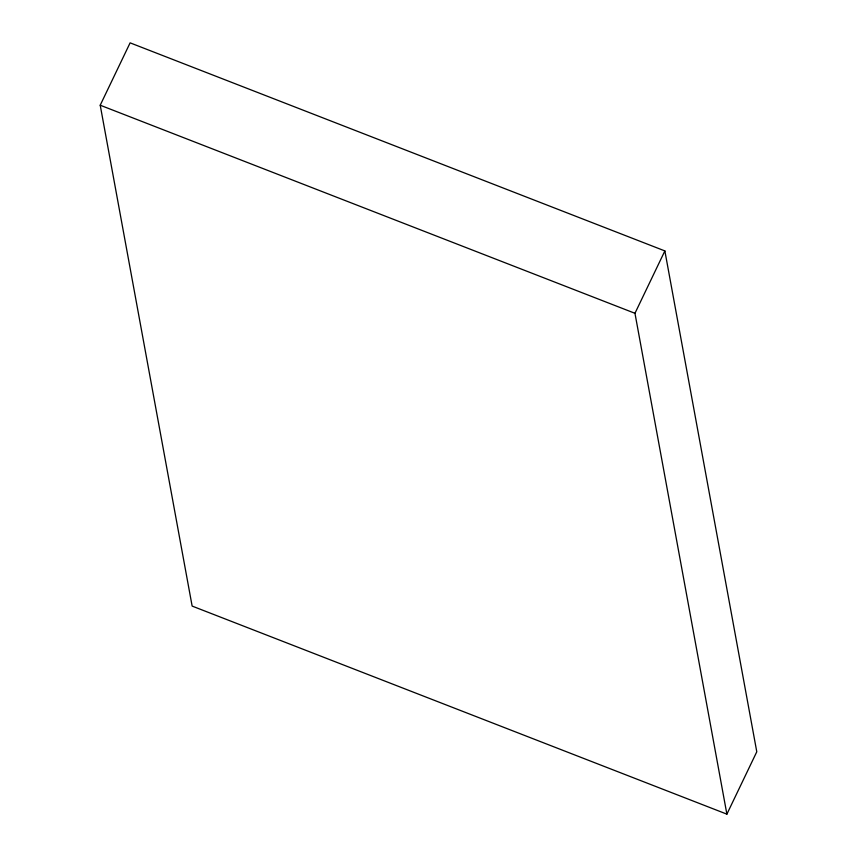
<?xml version="1.0" encoding="UTF-8"?>
<svg xmlns="http://www.w3.org/2000/svg" width="857" height="857" viewBox="0 0 857 857"><rect width="100%" height="100%" fill="white"/><g stroke="black" fill="none" stroke-linecap="round" stroke-linejoin="round"><path stroke-width="1.29" d="M100.215 105.218L130.114 42.85L664.861 250.919L756.785 751.782L726.886 814.15L192.139 606.081L100.215 105.218L634.962 313.298L726.886 814.15M634.962 313.298L664.861 250.919"/></g></svg>
